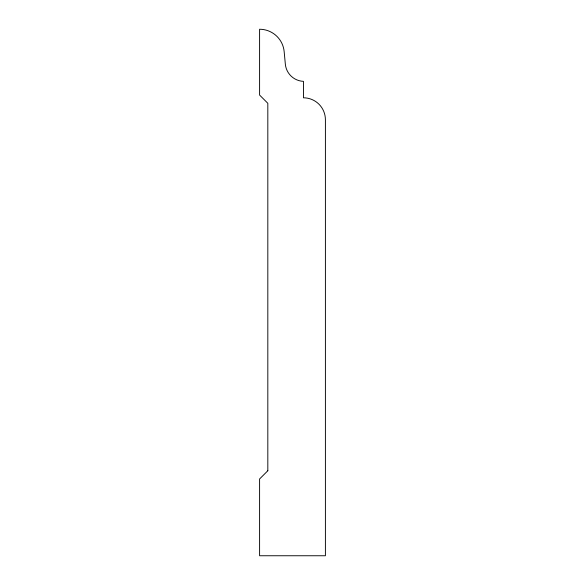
<?xml version="1.0" encoding="UTF-8"?>
<svg xmlns="http://www.w3.org/2000/svg" width="585" height="585" viewBox="0 0 585 585"><rect width="100%" height="100%" fill="white"/><g stroke="black" fill="none" stroke-linecap="round" stroke-linejoin="round"><path stroke-width="0.88" d="M267.82 470.742L259.594 478.969L259.594 555.75L325.406 555.75L325.406 119.742A21.938 21.938 0 0 0 303.469 97.805L303.469 81.352A18.961 18.961 0 0 1 285.341 64.167L284.164 51.634A24.68 24.68 0 0 0 259.594 29.25L259.594 95.062L267.82 103.289L267.82 470.742"/></g></svg>
